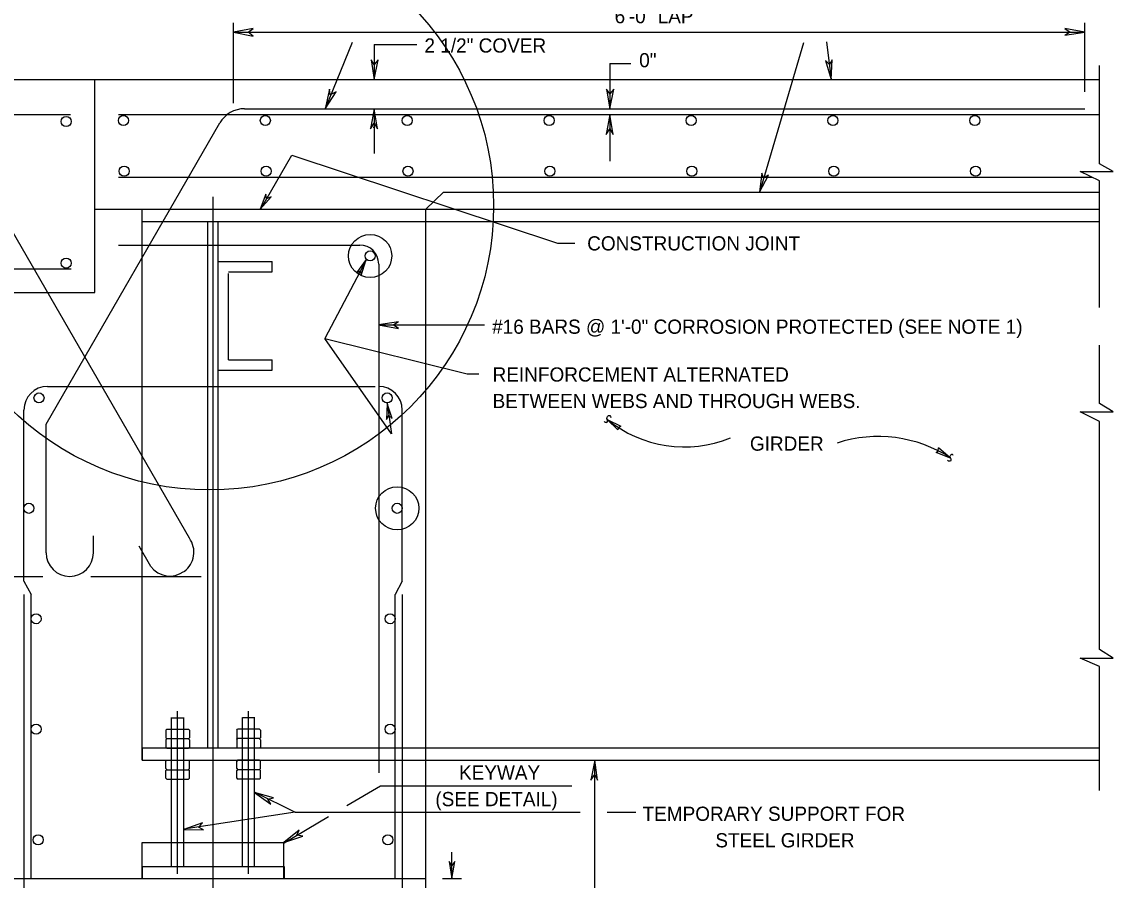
# Model space of a CAD drawing. Extents: x 499999.87 to 500002.82, y 499999.96 to 500001.79.
# Drawn here: x 500000.9 to 500001.657, y 500000.585 to 500001.179 of the extents above; entities that cross this region are included whole.
import ezdxf

# ---------------------------------------------------------------- set-up
doc = ezdxf.new("R2010")
doc.units = 0
for name, color, linetype in [('1', 7, 'Continuous'), ('2', 7, 'Continuous'), ('40', 7, 'Continuous'), ('51', 7, 'Continuous')]:
    doc.layers.add(name, color=color, linetype=linetype)

msp = doc.modelspace()

# ---------------------------------------------------------------- linework, layer by layer
at = {"layer": '1'}
for p, q in [((500001.04692, 500001.12303), (500001.04692, 500001.17881)), ((500001.63747, 500001.13091), (500001.63747, 500001.17881)), ((500001.04692, 500001.17224), (500001.63747, 500001.17224)), ((500001.12927, 500001.16503), (500001.11056, 500001.11909)), ((500001.14469, 500001.16371), (500001.14469, 500001.13944)), ((500001.14469, 500001.16371), (500001.17421, 500001.16371)), ((500001.30807, 500001.15059), (500001.30807, 500001.11909)), ((500001.30807, 500001.15059), (500001.32251, 500001.15059)), ((500000.28084, 500001.13944), (500001.64764, 500001.13944)), ((500000.95079, 500000.9918), (500000.95079, 500001.13944)), ((500001.14469, 500001.11909), (500001.14469, 500001.08825)), ((500001.30807, 500001.11516), (500001.30807, 500001.08301)), ((500001.06565, 500001.04935), (500001.08736, 500001.08696)), ((500001.08736, 500001.08696), (500001.27165, 500001.02607)), ((500001.18045, 500001.04954), (500001.19259, 500001.06135)), ((500001.19259, 500001.06135), (500001.64764, 500001.06135)), ((500000.95079, 500001.04954), (500001.18045, 500001.04954)), ((500000.9836, 500000.66765), (500000.9836, 500001.04954)), ((500001.18045, 500001.04954), (500001.64764, 500001.04954)), ((500001.18045, 500000.16765), (500001.18045, 500001.04954)), ((500000.9836, 500001.04101), (500001.18045, 500001.04101)), ((500001.0292, 500000.67618), (500001.0292, 500001.04101)), ((500001.03642, 500000.67618), (500001.03642, 500001.04101)), ((500001.18045, 500001.04101), (500001.64764, 500001.04101)), ((500001.27165, 500001.02607), (500001.28372, 500001.02607)), ((500001.03642, 500001.01345), (500001.07382, 500001.01345)), ((500001.07382, 500001.00623), (500001.07382, 500001.01345)), ((500001.13929, 500001.01473), (500001.11028, 500000.95994)), ((500001.04364, 500001.00623), (500001.07382, 500001.00623)), ((500001.04364, 500000.94521), (500001.04364, 500001.00492)), ((500000.28084, 500000.9918), (500000.95079, 500000.9918)), ((500001.14764, 500000.96949), (500001.22113, 500000.96949)), ((500001.15668, 500000.89385), (500001.11028, 500000.95994)), ((500001.11028, 500000.95994), (500001.20907, 500000.93555)), ((500001.04364, 500000.94521), (500001.07382, 500000.94521)), ((500001.04364, 500000.94521), (500001.07382, 500000.94521)), ((500001.07382, 500000.93799), (500001.07382, 500000.94521)), ((500001.03642, 500000.93799), (500001.07382, 500000.93799)), ((500001.20907, 500000.93555), (500001.21723, 500000.93555)), ((500001.15357, 500000.91528), (500001.15668, 500000.89385)), ((500001.3061, 500000.90387), (500001.3061, 500000.90387)), ((500001.3061, 500000.90387), (500001.31365, 500000.89665)), ((500001.3061, 500000.90387), (500001.31562, 500000.89928)), ((500001.31398, 500000.89797), (500001.31365, 500000.89665)), ((500001.31562, 500000.89928), (500001.31398, 500000.89797)), ((500001.53445, 500000.88091), (500001.53576, 500000.88222)), ((500001.54429, 500000.87697), (500001.53445, 500000.88091)), ((500001.53576, 500000.88222), (500001.53609, 500000.88419)), ((500001.54429, 500000.87697), (500001.53609, 500000.88419)), ((500001.54429, 500000.87697), (500001.54429, 500000.87697)), ((500000.84154, 500000.79495), (500000.9147, 500000.79495)), ((500000.94816, 500000.79495), (500001.02461, 500000.79495)), ((500001.00394, 500000.59416), (500001.00394, 500000.69718)), ((500001.00397, 500000.69698), (500001.0125, 500000.69698)), ((500001.01247, 500000.59416), (500001.01247, 500000.69718)), ((500001.05315, 500000.59416), (500001.05315, 500000.69718)), ((500001.06171, 500000.69698), (500001.05318, 500000.69698)), ((500001.06168, 500000.59416), (500001.06168, 500000.69718)), ((500001.00003, 500000.68845), (500001.00068, 500000.68911)), ((500001.00003, 500000.68845), (500001.00003, 500000.6832)), ((500001.00003, 500000.6832), (500001.00068, 500000.68255)), ((500001.00066, 500000.6893), (500001.01575, 500000.6893)), ((500001.01643, 500000.68845), (500001.01578, 500000.68911)), ((500001.01578, 500000.68255), (500001.01643, 500000.6832)), ((500001.01643, 500000.68845), (500001.01643, 500000.6832)), ((500001.04924, 500000.68845), (500001.0499, 500000.68911)), ((500001.04924, 500000.68845), (500001.04924, 500000.6832)), ((500001.0499, 500000.68255), (500001.04924, 500000.6832)), ((500001.06496, 500000.6893), (500001.04987, 500000.6893)), ((500001.06565, 500000.68845), (500001.06499, 500000.68911)), ((500001.06565, 500000.6832), (500001.06499, 500000.68255)), ((500001.06565, 500000.68845), (500001.06565, 500000.6832)), ((500000.9836, 500000.67618), (500001.18045, 500000.67618)), ((500000.98362, 500000.67599), (500000.98362, 500000.66778)), ((500001.00003, 500000.68189), (500001.00068, 500000.68255)), ((500001.00003, 500000.68189), (500001.00003, 500000.67664)), ((500001.00068, 500000.67599), (500001.00003, 500000.67664)), ((500001.00066, 500000.68274), (500001.01575, 500000.68274)), ((500001.00068, 500000.67599), (500001.01578, 500000.67599)), ((500001.01643, 500000.68189), (500001.01578, 500000.68255)), ((500001.01578, 500000.67599), (500001.01643, 500000.67664)), ((500001.01643, 500000.68189), (500001.01643, 500000.67664)), ((500001.04924, 500000.68189), (500001.0499, 500000.68255)), ((500001.04924, 500000.68189), (500001.04924, 500000.67664)), ((500001.0499, 500000.67599), (500001.04924, 500000.67664)), ((500001.06496, 500000.68274), (500001.04987, 500000.68274)), ((500001.06499, 500000.67599), (500001.0499, 500000.67599)), ((500001.06565, 500000.68189), (500001.06499, 500000.68255)), ((500001.06499, 500000.67599), (500001.06565, 500000.67664)), ((500001.06565, 500000.68189), (500001.06565, 500000.67664)), ((500001.18045, 500000.67618), (500001.64764, 500000.67618)), ((500000.9836, 500000.66765), (500001.18045, 500000.66765)), ((500001.00068, 500000.66778), (500001.00003, 500000.66713)), ((500001.00003, 500000.66188), (500001.00003, 500000.66713)), ((500001.00003, 500000.66188), (500001.00068, 500000.66122)), ((500001.00003, 500000.66057), (500001.00068, 500000.66122)), ((500001.00003, 500000.65532), (500001.00003, 500000.66057)), ((500001.00066, 500000.66109), (500001.01575, 500000.66109)), ((500001.00068, 500000.66778), (500001.01578, 500000.66778)), ((500001.01578, 500000.66778), (500001.01643, 500000.66713)), ((500001.01643, 500000.66188), (500001.01578, 500000.66122)), ((500001.01578, 500000.66122), (500001.01643, 500000.66057)), ((500001.01643, 500000.66188), (500001.01643, 500000.66713)), ((500001.01643, 500000.65532), (500001.01643, 500000.66057)), ((500001.0499, 500000.66778), (500001.04924, 500000.66713)), ((500001.04924, 500000.66188), (500001.04924, 500000.66713)), ((500001.04924, 500000.66188), (500001.0499, 500000.66122)), ((500001.0499, 500000.66122), (500001.04924, 500000.66057)), ((500001.04924, 500000.65532), (500001.04924, 500000.66057)), ((500001.06496, 500000.66109), (500001.04987, 500000.66109)), ((500001.06499, 500000.66778), (500001.0499, 500000.66778)), ((500001.06499, 500000.66778), (500001.06565, 500000.66713)), ((500001.06565, 500000.66188), (500001.06499, 500000.66122)), ((500001.06565, 500000.66057), (500001.06499, 500000.66122)), ((500001.06565, 500000.66188), (500001.06565, 500000.66713)), ((500001.06565, 500000.65532), (500001.06565, 500000.66057)), ((500001.18045, 500000.66765), (500001.64764, 500000.66765)), ((500001.00003, 500000.65532), (500001.00068, 500000.65466)), ((500001.00066, 500000.65453), (500001.01575, 500000.65453)), ((500001.01643, 500000.65532), (500001.01578, 500000.65466)), ((500001.04924, 500000.65532), (500001.0499, 500000.65466)), ((500001.06496, 500000.65453), (500001.04987, 500000.65453)), ((500001.06565, 500000.65532), (500001.06499, 500000.65466)), ((500001.06171, 500000.64547), (500001.0898, 500000.63165)), ((500001.12569, 500000.63619), (500001.14888, 500000.64991)), ((500001.14888, 500000.64991), (500001.28167, 500000.64991)), ((500001.0898, 500000.63165), (500001.01253, 500000.61983)), ((500001.0898, 500000.63165), (500001.28747, 500000.63165)), ((500001.30614, 500000.63165), (500001.32612, 500000.63165)), ((500001.08209, 500000.6104), (500001.11299, 500000.62868)), ((500000.9836, 500000.61056), (500001.08202, 500000.61056)), ((500000.9836, 500000.58563), (500000.9836, 500000.61056)), ((500001.08202, 500000.58563), (500001.08202, 500000.61056)), ((500001.19849, 500000.58563), (500001.19849, 500000.604)), ((500000.98362, 500000.59397), (500000.98362, 500000.58576)), ((500000.98362, 500000.59397), (500001.03284, 500000.59397)), ((500001.03284, 500000.59397), (500001.08205, 500000.59397)), ((500001.08205, 500000.59397), (500001.08205, 500000.58576)), ((500000.88517, 500000.58563), (500001.18045, 500000.58563)), ((500000.9836, 500000.58563), (500001.08202, 500000.58563)), ((500001.19193, 500000.58563), (500001.20505, 500000.58563))]:
    msp.add_line(p, q, dxfattribs=at)
for points in [[(500001.04692, 500001.17224), (500001.0607, 500001.16962), (500001.05709, 500001.17224), (500001.0607, 500001.17487)], [(500001.63747, 500001.17224), (500001.62369, 500001.17487), (500001.6273, 500001.17224), (500001.62369, 500001.17028)], [(500001.14469, 500001.13944), (500001.14731, 500001.15322), (500001.14469, 500001.14993), (500001.14239, 500001.15322)], [(500001.14469, 500001.13944), (500001.14731, 500001.15322), (500001.14469, 500001.14993), (500001.14239, 500001.15322)], [(500001.46161, 500001.13944), (500001.46227, 500001.15322), (500001.4603, 500001.14993), (500001.45768, 500001.15256)], [(500001.11056, 500001.11909), (500001.11811, 500001.13091), (500001.11417, 500001.12894), (500001.11352, 500001.13287)], [(500001.30807, 500001.11909), (500001.3107, 500001.13287), (500001.30807, 500001.12959), (500001.30577, 500001.13287)], [(500001.14469, 500001.11909), (500001.14206, 500001.10531), (500001.14469, 500001.10925), (500001.14698, 500001.10531)], [(500001.30807, 500001.11516), (500001.30545, 500001.10138), (500001.30807, 500001.10531), (500001.31037, 500001.10138)], [(500001.41175, 500001.06135), (500001.41798, 500001.07316), (500001.4147, 500001.07119), (500001.41339, 500001.07448)], [(500001.06562, 500001.04954), (500001.07316, 500001.05807), (500001.06988, 500001.05676), (500001.06955, 500001.06004)], [(500001.13911, 500001.01476), (500001.13222, 500001.00558), (500001.13517, 500001.00689), (500001.1355, 500001.00361)], [(500001.14764, 500000.96949), (500001.16142, 500000.96686), (500001.15781, 500000.96949), (500001.16142, 500000.97146)], [(500001.15354, 500000.91503), (500001.15322, 500000.90387), (500001.15486, 500000.9065), (500001.15715, 500000.90453)], [(500001.29757, 500000.66765), (500001.29495, 500000.65387), (500001.29757, 500000.65781), (500001.29954, 500000.65387)], [(500001.06168, 500000.64534), (500001.07283, 500000.63714), (500001.07087, 500000.64075), (500001.0748, 500000.64173)], [(500001.01247, 500000.61975), (500001.02625, 500000.61942), (500001.02264, 500000.62139), (500001.02559, 500000.62434)], [(500001.08202, 500000.61056), (500001.09514, 500000.61516), (500001.09088, 500000.61581), (500001.09252, 500000.61909)], [(500001.19849, 500000.58563), (500001.20046, 500000.59744), (500001.19849, 500000.59482), (500001.19652, 500000.59744)]]:
    msp.add_lwpolyline(points, close=True, dxfattribs=at)
for centre in [(500001.14176, 500001.01719), (500001.16058, 500000.84229)]:
    msp.add_circle(centre, 0.01499, dxfattribs=at)
for centre, radius, start, end in [((500001.35963, 500000.96883), 0.08399, 230.56035, 292.4002), ((500001.49428, 500000.79977), 0.09226, 57.11867, 108.07467)]:
    msp.add_arc(centre, radius, start, end, dxfattribs=at)
for points in [[(500001.30413, 500000.90256), (500001.30479, 500000.9019), (500001.30545, 500000.9019), (500001.3061, 500000.9019), (500001.30643, 500000.90322), (500001.3061, 500000.90387), (500001.3061, 500000.90518), (500001.30643, 500000.90584), (500001.30709, 500000.9065), (500001.30807, 500000.9065), (500001.30873, 500000.90518)], [(500001.54626, 500000.87894), (500001.5456, 500000.87959), (500001.54495, 500000.87959), (500001.54429, 500000.87894), (500001.54396, 500000.87828), (500001.54429, 500000.87697), (500001.54462, 500000.87631), (500001.54429, 500000.875), (500001.54364, 500000.875), (500001.54298, 500000.875), (500001.54232, 500000.87566)]]:
    msp.add_spline(points, degree=3, dxfattribs=at)
at = {"layer": '2'}
for p, q in [((500001.45833, 500001.16568), (500001.46161, 500001.13944)), ((500001.64764, 500001.08104), (500001.64764, 500001.14928)), ((500000.28084, 500001.11516), (500000.93406, 500001.11516)), ((500000.96719, 500001.11516), (500001.64764, 500001.11516)), ((500001.05462, 500001.11923), (500001.6375, 500001.11923)), ((500001.0164, 500000.82151), (500000.85141, 500001.10729)), ((500000.91702, 500000.90059), (500001.03757, 500001.10939)), ((500000.96719, 500001.07185), (500001.64272, 500001.07185)), ((500001.6477, 500000.9814), (500001.6477, 500001.06923)), ((500001.03281, 500000.0853), (500001.03281, 500001.05807)), ((500000.96722, 500001.02474), (500001.13461, 500001.02474)), ((500001.14773, 500001.01162), (500001.14773, 500000.65893)), ((500000.28084, 500001.0082), (500000.93438, 500001.0082)), ((500001.6477, 500000.91503), (500001.6477, 500000.95538)), ((500000.91801, 500000.92677), (500001.14528, 500000.92677)), ((500000.9016, 500000.79173), (500000.9016, 500000.91037)), ((500001.16407, 500000.79173), (500001.16407, 500000.91037)), ((500000.91699, 500000.81135), (500000.91699, 500000.90059)), ((500001.64764, 500000.74442), (500001.64764, 500000.90256)), ((500000.9498, 500000.81135), (500000.9498, 500000.82316)), ((500000.98961, 500000.80206), (500000.98155, 500000.81602)), ((500000.9016, 500000.79173), (500000.90657, 500000.78261)), ((500001.16407, 500000.79173), (500001.1591, 500000.78261)), ((500000.90157, 500000.78248), (500000.90157, 500000.29888)), ((500000.90657, 500000.58576), (500000.90657, 500000.78261)), ((500001.1591, 500000.58576), (500001.1591, 500000.78261)), ((500001.16407, 500000.78261), (500001.16407, 500000.29869)), ((500001.64764, 500000.64665), (500001.64764, 500000.73261)), ((500001.0082, 500000.58891), (500001.0082, 500000.70177)), ((500001.05741, 500000.58891), (500001.05741, 500000.70177))]:
    msp.add_line(p, q, dxfattribs=at)
for points in [[(500001.41207, 500001.06135), (500001.44259, 500001.16503)], [(500001.64764, 500001.06923), (500001.63419, 500001.07579), (500001.65715, 500001.07579), (500001.64764, 500001.08104)], [(500001.64764, 500000.90256), (500001.63419, 500000.90912), (500001.65715, 500000.90912), (500001.64764, 500000.91503)], [(500001.64764, 500000.73261), (500001.63419, 500000.73852), (500001.65715, 500000.73852), (500001.64764, 500000.74442)]]:
    msp.add_lwpolyline(points, dxfattribs=at)
for centre, radius in [((500001.03038, 500001.05204), 0.19706), ((500000.93092, 500001.11037), 0.00349), ((500000.97067, 500001.11109), 0.00349), ((500001.0691, 500001.11109), 0.00349), ((500001.16752, 500001.11109), 0.00349), ((500001.26595, 500001.11109), 0.00349), ((500001.36437, 500001.11109), 0.00349), ((500001.4628, 500001.11109), 0.00349), ((500001.56123, 500001.11109), 0.00349), ((500000.97119, 500001.07596), 0.00349), ((500001.06962, 500001.07596), 0.00349), ((500001.16804, 500001.07596), 0.00349), ((500001.26647, 500001.07596), 0.00349), ((500001.3649, 500001.07596), 0.00349), ((500001.46332, 500001.07596), 0.00349), ((500001.56175, 500001.07596), 0.00349), ((500001.14176, 500001.01719), 0.00349), ((500000.93092, 500001.01227), 0.00349), ((500000.9121, 500000.91877), 0.00349), ((500001.15357, 500000.91877), 0.00349), ((500000.90509, 500000.84229), 0.00349), ((500001.16058, 500000.84229), 0.00349), ((500000.91007, 500000.76575), 0.00349), ((500001.15561, 500000.76575), 0.00349), ((500000.91007, 500000.68921), 0.00349), ((500001.15561, 500000.68921), 0.00349), ((500000.91153, 500000.61252), 0.00349), ((500001.15414, 500000.61252), 0.00349)]:
    msp.add_circle(centre, radius, dxfattribs=at)
for centre, radius, start, end in [((500001.05462, 500001.09954), 0.01969, 90, 150), ((500001.13461, 500001.01162), 0.01312, 0, 90), ((500000.91801, 500000.91037), 0.0164, 90, 180), ((500001.14767, 500000.91037), 0.0164, 0, 90), ((500001.00315, 500000.81183), 0.0164, 306.11204, 36.13607), ((500000.93343, 500000.81149), 0.0164, 180, 270), ((500000.93343, 500000.81149), 0.0164, 270, 0), ((500001.00286, 500000.81174), 0.0164, 216.13823, 306.12841)]:
    msp.add_arc(centre, radius, start, end, dxfattribs=at)
at = {"layer": '40'}
msp.add_line((500001.29757, 500000.52001), (500001.29757, 500000.66765), dxfattribs=at)
at = {"layer": '51'}
msp.add_line((500001.14436, 500001.10597), (500001.14436, 500001.10663), dxfattribs=at)

# ---------------------------------------------------------------- texts
at = {"layer": '1'}
for s, height, p in [('6\'-0" LAP', 0.009843, (500001.31135, 500001.17848)), ('2 1/2" COVER', 0.0098425, (500001.17946, 500001.15814)), ('0"', 0.009843, (500001.32841, 500001.14797)), ('CONSTRUCTION JOINT', 0.0098425, (500001.29232, 500001.021)), ('#16 BARS @ 1\'-0" CORROSION PROTECTED (SEE NOTE 1)', 0.0098425, (500001.22638, 500000.96325)), ('REINFORCEMENT ALTERNATED', 0.0098425, (500001.22671, 500000.93012)), ('BETWEEN WEBS AND THROUGH WEBS.', 0.0098425, (500001.22671, 500000.91175)), ('GIRDER', 0.009843, (500001.40518, 500000.88222)), ('KEYWAY', 0.009843, (500001.20341, 500000.6542)), ('(SEE DETAIL)', 0.0098425, (500001.18701, 500000.63583)), ('TEMPORARY SUPPORT FOR', 0.0098425, (500001.33071, 500000.62566)), ('STEEL GIRDER', 0.0098425, (500001.38123, 500000.60728))]:
    msp.add_text(s, height=height, dxfattribs=at).set_placement(p)

doc.saveas('drawing.dxf')
